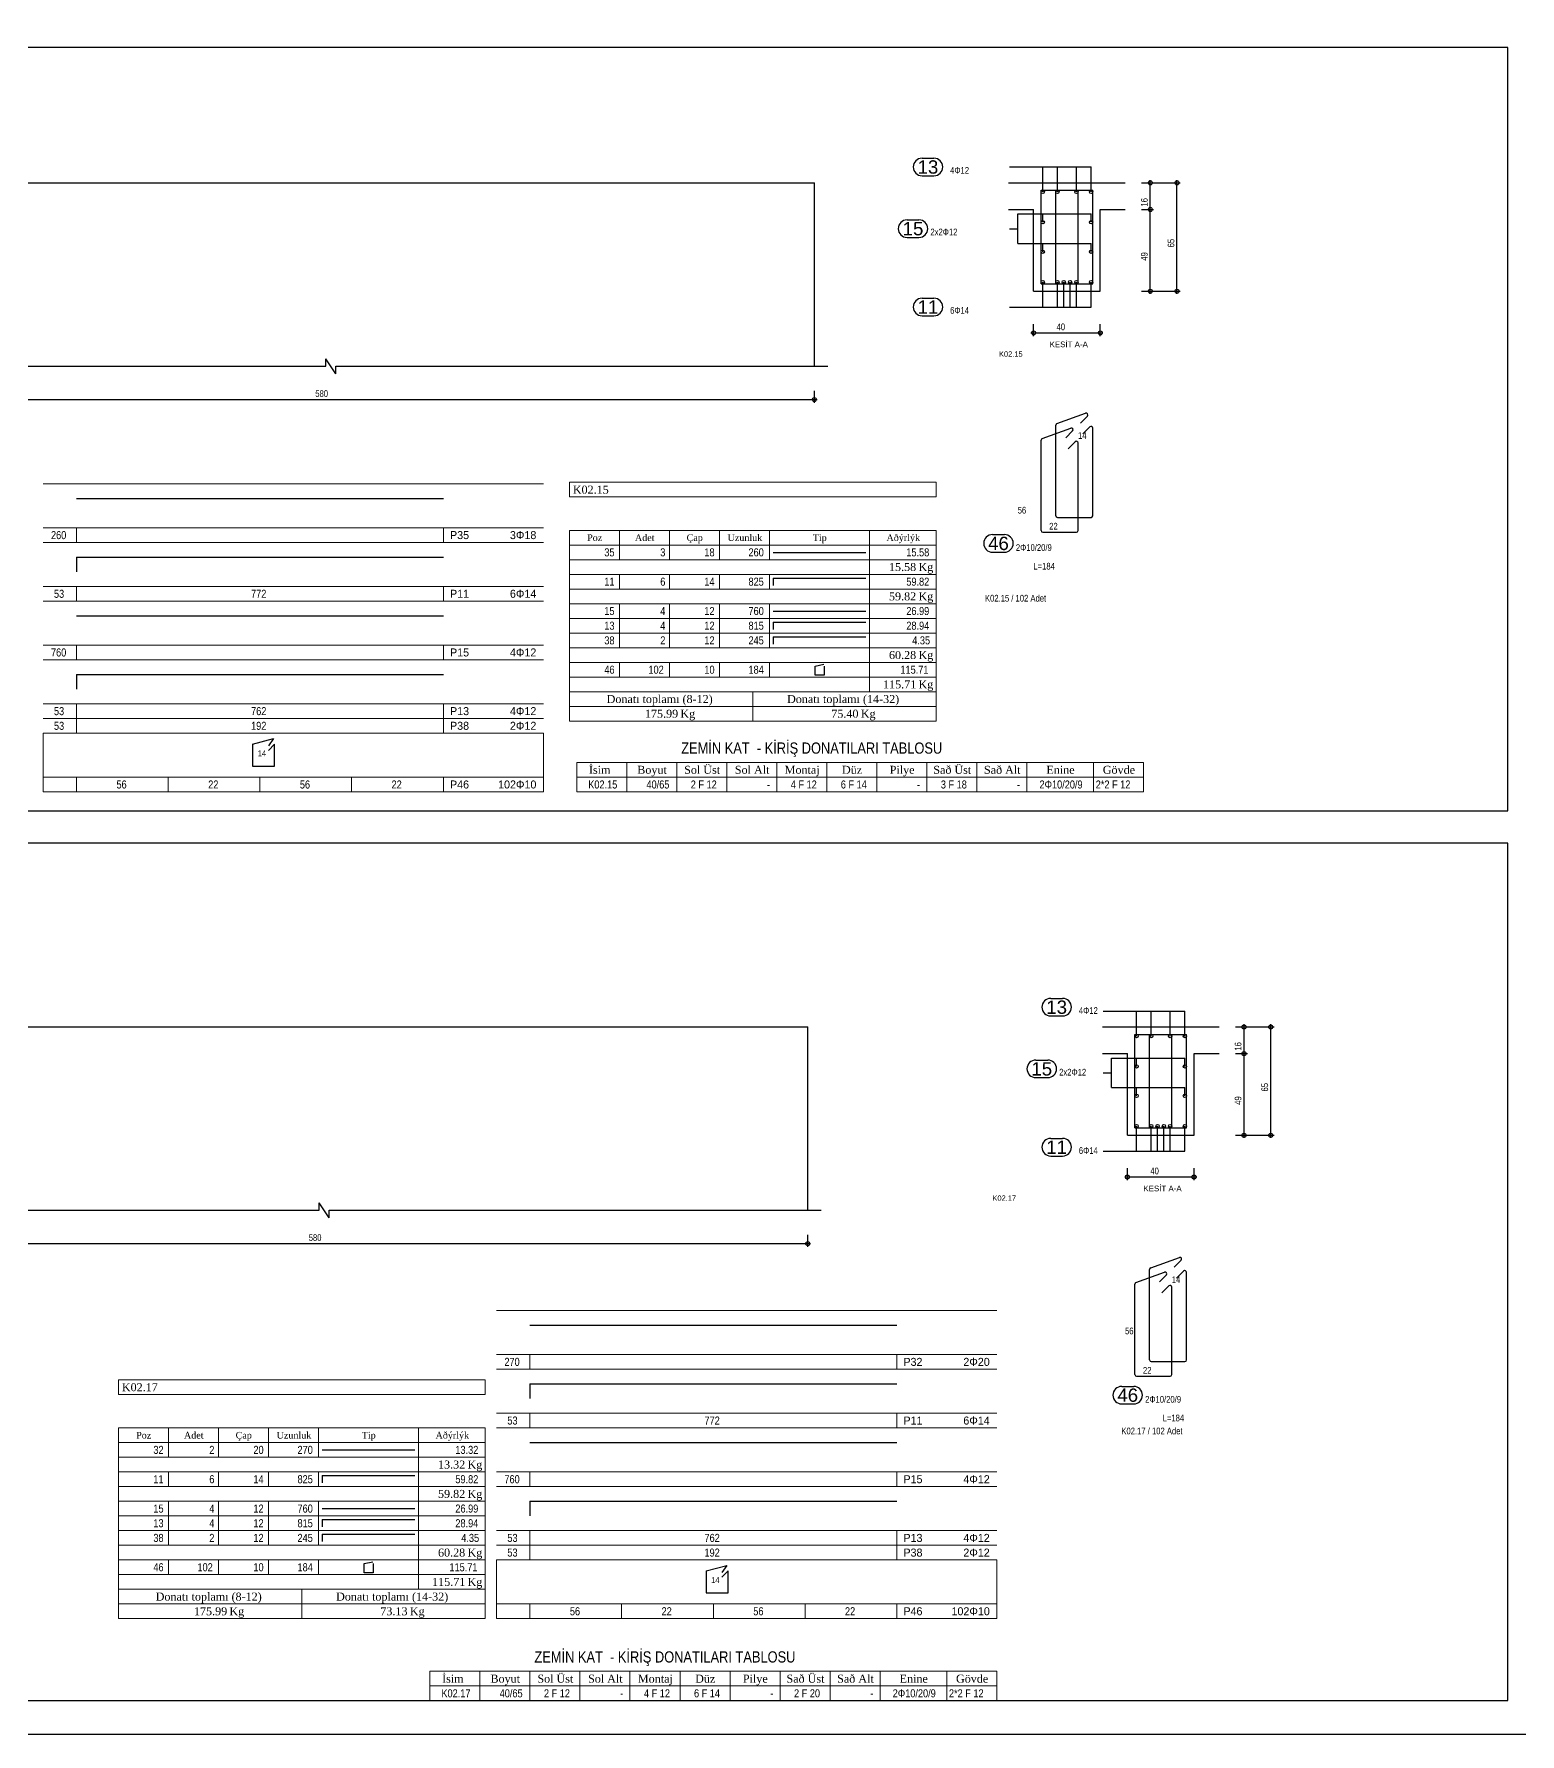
# Model space of a CAD drawing. Header units: metres. Extents: x 419734 to 420376, y 4564732 to 4565123.
# Drawn here: x 420020.98 to 420043.27, y 4564807.53 to 4564833.03 of the extents above; entities that cross this region are included whole.
import ezdxf

# ---------------------------------------------------------------- set-up
doc = ezdxf.new("R2010")
doc.units = ezdxf.units.M
for name, color, linetype in [('Standart', 7, 'Continuous'), ('SW_DIM', 33, 'Continuous'), ('SW_MAGRONE', 2, 'Continuous'), ('SW_REINFORCEMENT', 7, 'Continuous'), ('SW_Tondini', 1, 'Continuous'), ('SW_TXT_TESTI', 1, 'Continuous')]:
    doc.layers.add(name, color=color, linetype=linetype)
doc.styles.add('arial_1_18', font='arial.ttf', dxfattribs={"height": 0.2})
doc.styles.add('SWS', font='ARIALN.TTF')
doc.styles.add('symbol_1_18', font='symbol.ttf', dxfattribs={"height": 0.2})
doc.styles.add('times new roman_1_18', font='times.ttf', dxfattribs={"height": 0.2})

msp = doc.modelspace()

# ---------------------------------------------------------------- linework, layer by layer
at = {"layer": 'Standart', "color": 2}
msp.add_lwpolyline([(420281.38267, 4564849.57907), (419805.78267, 4564849.57907), (419805.78267, 4564807.5324), (420281.38267, 4564807.5324)], dxfattribs=at)
for points in [[(420043.08267, 4564821.37921), (420043.08267, 4564832.82681), (419995.13267, 4564832.82681), (419995.13267, 4564821.37921)], [(419995.13267, 4564820.892), (419995.13267, 4564808.0324), (420043.08267, 4564808.0324), (420043.08267, 4564820.892)]]:
    msp.add_lwpolyline(points, close=True, dxfattribs=at)
at = {"layer": 'Standart', "color": 1, "linetype": 'Continuous', "lineweight": 5}
for points in [[(420021.12132, 4564826.28218), (420028.62132, 4564826.28218)], [(420029.01297, 4564826.30346), (420034.51297, 4564826.30346)], [(420029.01297, 4564826.08346), (420029.01297, 4564826.30346)], [(420034.51297, 4564826.30346), (420034.51297, 4564826.08346)], [(420034.51297, 4564826.08346), (420029.01297, 4564826.08346)], [(420021.12132, 4564825.62218), (420028.62132, 4564825.62218)], [(420021.12132, 4564825.40218), (420028.62132, 4564825.40218)], [(420021.62132, 4564825.62218), (420021.62132, 4564825.40218)], [(420027.12132, 4564825.62218), (420027.12132, 4564825.40218)], [(420029.01297, 4564825.58346), (420029.01297, 4564822.72346)], [(420029.01297, 4564825.58346), (420034.51297, 4564825.58346)], [(420029.76297, 4564825.58346), (420029.76297, 4564825.14346)], [(420030.51297, 4564825.58346), (420030.51297, 4564825.14346)], [(420031.26297, 4564825.58346), (420031.26297, 4564825.14346)], [(420032.01297, 4564825.58346), (420032.01297, 4564825.14346)], [(420033.51297, 4564825.58346), (420033.51297, 4564823.16346)], [(420034.51297, 4564825.58346), (420034.51297, 4564822.72346)], [(420029.01297, 4564825.36346), (420034.51297, 4564825.36346)], [(420029.01297, 4564825.14346), (420034.51297, 4564825.14346)], [(420029.01297, 4564824.92346), (420034.51297, 4564824.92346)], [(420029.76297, 4564824.92346), (420029.76297, 4564824.70346)], [(420030.51297, 4564824.92346), (420030.51297, 4564824.70346)], [(420031.26297, 4564824.92346), (420031.26297, 4564824.70346)], [(420032.01297, 4564824.92346), (420032.01297, 4564824.70346)], [(420021.12132, 4564824.74218), (420028.62132, 4564824.74218)], [(420021.62132, 4564824.74218), (420021.62132, 4564824.52218)], [(420027.12132, 4564824.74218), (420027.12132, 4564824.52218)], [(420029.01297, 4564824.70346), (420034.51297, 4564824.70346)], [(420021.12132, 4564824.52218), (420028.62132, 4564824.52218)], [(420029.01297, 4564824.48346), (420034.51297, 4564824.48346)], [(420029.76297, 4564824.48346), (420029.76297, 4564823.82346)], [(420030.51297, 4564824.48346), (420030.51297, 4564823.82346)], [(420031.26297, 4564824.48346), (420031.26297, 4564823.82346)], [(420032.01297, 4564824.48346), (420032.01297, 4564823.82346)], [(420029.01297, 4564824.26346), (420034.51297, 4564824.26346)], [(420021.12132, 4564823.86218), (420028.62132, 4564823.86218)], [(420021.62132, 4564823.86218), (420021.62132, 4564823.64218)], [(420027.12132, 4564823.86218), (420027.12132, 4564823.64218)], [(420029.01297, 4564824.04346), (420034.51297, 4564824.04346)], [(420021.12132, 4564823.64218), (420028.62132, 4564823.64218)], [(420029.01297, 4564823.82346), (420034.51297, 4564823.82346)], [(420029.01297, 4564823.60346), (420034.51297, 4564823.60346)], [(420029.76297, 4564823.60346), (420029.76297, 4564823.38346)], [(420030.51297, 4564823.60346), (420030.51297, 4564823.38346)], [(420031.26297, 4564823.60346), (420031.26297, 4564823.38346)], [(420032.01297, 4564823.60346), (420032.01297, 4564823.38346)], [(420029.01297, 4564823.38346), (420034.51297, 4564823.38346)], [(420029.01297, 4564823.16346), (420034.51297, 4564823.16346)], [(420031.76297, 4564823.16346), (420031.76297, 4564822.72346)], [(420021.12132, 4564822.98218), (420028.62132, 4564822.98218)], [(420021.62132, 4564822.98218), (420021.62132, 4564822.54218)], [(420027.12132, 4564822.98218), (420027.12132, 4564822.54218)], [(420029.01297, 4564822.94346), (420034.51297, 4564822.94346)], [(420021.12132, 4564822.76218), (420028.62132, 4564822.76218)], [(420029.01297, 4564822.72346), (420034.51297, 4564822.72346)], [(420021.12132, 4564822.54218), (420021.12132, 4564821.66218)], [(420021.12132, 4564822.54218), (420028.62132, 4564822.54218)], [(420028.62132, 4564822.54218), (420028.62132, 4564821.66218)], [(420029.12133, 4564822.10218), (420029.12133, 4564821.66218)], [(420029.12133, 4564822.10218), (420037.62133, 4564822.10218)], [(420029.87133, 4564822.10218), (420029.87133, 4564821.66218)], [(420030.62133, 4564822.10218), (420030.62133, 4564821.66218)], [(420031.37133, 4564822.10218), (420031.37133, 4564821.66218)], [(420032.12133, 4564822.10218), (420032.12133, 4564821.66218)], [(420032.87133, 4564822.10218), (420032.87133, 4564821.66218)], [(420033.62133, 4564822.10218), (420033.62133, 4564821.66218)], [(420034.37133, 4564822.10218), (420034.37133, 4564821.66218)], [(420035.12133, 4564822.10218), (420035.12133, 4564821.66218)], [(420035.87133, 4564822.10218), (420035.87133, 4564821.66218)], [(420036.87133, 4564822.10218), (420036.87133, 4564821.66218)], [(420037.62133, 4564822.10218), (420037.62133, 4564821.66218)], [(420021.12132, 4564821.88218), (420028.62132, 4564821.88218)], [(420021.62132, 4564821.88218), (420021.62132, 4564821.66218)], [(420022.99632, 4564821.88218), (420022.99632, 4564821.66218)], [(420024.37132, 4564821.88218), (420024.37132, 4564821.66218)], [(420025.74632, 4564821.88218), (420025.74632, 4564821.66218)], [(420027.12132, 4564821.88218), (420027.12132, 4564821.66218)], [(420029.12133, 4564821.88218), (420037.62133, 4564821.88218)], [(420021.12132, 4564821.66218), (420028.62132, 4564821.66218)], [(420029.12133, 4564821.66218), (420037.62133, 4564821.66218)], [(420027.92, 4564813.88314), (420035.42, 4564813.88314)], [(420027.92, 4564813.22314), (420035.42, 4564813.22314)], [(420028.42, 4564813.22314), (420028.42, 4564813.00314)], [(420033.92, 4564813.22314), (420033.92, 4564813.00314)], [(420027.92, 4564813.00314), (420035.42, 4564813.00314)], [(420022.25089, 4564812.84314), (420027.75089, 4564812.84314)], [(420022.25089, 4564812.62314), (420022.25089, 4564812.84314)], [(420027.75089, 4564812.84314), (420027.75089, 4564812.62314)], [(420027.75089, 4564812.62314), (420022.25089, 4564812.62314)], [(420022.25089, 4564812.12314), (420022.25089, 4564809.26314)], [(420022.25089, 4564812.12314), (420027.75089, 4564812.12314)], [(420023.00089, 4564812.12314), (420023.00089, 4564811.68314)], [(420023.75089, 4564812.12314), (420023.75089, 4564811.68314)], [(420024.50089, 4564812.12314), (420024.50089, 4564811.68314)], [(420025.25089, 4564812.12314), (420025.25089, 4564811.68314)], [(420026.75089, 4564812.12314), (420026.75089, 4564809.70314)], [(420027.75089, 4564812.12314), (420027.75089, 4564809.26314)], [(420027.92, 4564812.34314), (420035.42, 4564812.34314)], [(420027.92, 4564812.12314), (420035.42, 4564812.12314)], [(420028.42, 4564812.34314), (420028.42, 4564812.12314)], [(420033.92, 4564812.34314), (420033.92, 4564812.12314)], [(420022.25089, 4564811.90314), (420027.75089, 4564811.90314)], [(420022.25089, 4564811.68314), (420027.75089, 4564811.68314)], [(420022.25089, 4564811.46314), (420027.75089, 4564811.46314)], [(420023.00089, 4564811.46314), (420023.00089, 4564811.24314)], [(420023.75089, 4564811.46314), (420023.75089, 4564811.24314)], [(420024.50089, 4564811.46314), (420024.50089, 4564811.24314)], [(420025.25089, 4564811.46314), (420025.25089, 4564811.24314)], [(420027.92, 4564811.46314), (420035.42, 4564811.46314)], [(420028.42, 4564811.46314), (420028.42, 4564811.24314)], [(420033.92, 4564811.46314), (420033.92, 4564811.24314)], [(420022.25089, 4564811.24314), (420027.75089, 4564811.24314)], [(420027.92, 4564811.24314), (420035.42, 4564811.24314)], [(420022.25089, 4564811.02314), (420027.75089, 4564811.02314)], [(420023.00089, 4564811.02314), (420023.00089, 4564810.36314)], [(420023.75089, 4564811.02314), (420023.75089, 4564810.36314)], [(420024.50089, 4564811.02314), (420024.50089, 4564810.36314)], [(420025.25089, 4564811.02314), (420025.25089, 4564810.36314)], [(420022.25089, 4564810.80314), (420027.75089, 4564810.80314)], [(420022.25089, 4564810.58314), (420027.75089, 4564810.58314)], [(420022.25089, 4564810.36314), (420027.75089, 4564810.36314)], [(420027.92, 4564810.58314), (420035.42, 4564810.58314)], [(420027.92, 4564810.36314), (420035.42, 4564810.36314)], [(420028.42, 4564810.58314), (420028.42, 4564810.14314)], [(420033.92, 4564810.58314), (420033.92, 4564810.14314)], [(420022.25089, 4564810.14314), (420027.75089, 4564810.14314)], [(420023.00089, 4564810.14314), (420023.00089, 4564809.92314)], [(420023.75089, 4564810.14314), (420023.75089, 4564809.92314)], [(420024.50089, 4564810.14314), (420024.50089, 4564809.92314)], [(420025.25089, 4564810.14314), (420025.25089, 4564809.92314)], [(420027.92, 4564810.14314), (420027.92, 4564809.26314)], [(420027.92, 4564810.14314), (420035.42, 4564810.14314)], [(420035.42, 4564810.14314), (420035.42, 4564809.26314)], [(420022.25089, 4564809.92314), (420027.75089, 4564809.92314)], [(420022.25089, 4564809.70314), (420027.75089, 4564809.70314)], [(420025.00089, 4564809.70314), (420025.00089, 4564809.26314)], [(420022.25089, 4564809.48314), (420027.75089, 4564809.48314)], [(420027.92, 4564809.48314), (420035.42, 4564809.48314)], [(420028.42, 4564809.48314), (420028.42, 4564809.26314)], [(420029.795, 4564809.48314), (420029.795, 4564809.26314)], [(420031.17, 4564809.48314), (420031.17, 4564809.26314)], [(420032.545, 4564809.48314), (420032.545, 4564809.26314)], [(420033.92, 4564809.48314), (420033.92, 4564809.26314)], [(420022.25089, 4564809.26314), (420027.75089, 4564809.26314)], [(420027.92, 4564809.26314), (420035.42, 4564809.26314)], [(420026.92, 4564808.4724), (420026.92, 4564808.0324)], [(420026.92, 4564808.4724), (420035.42, 4564808.4724)], [(420027.67, 4564808.4724), (420027.67, 4564808.0324)], [(420028.42, 4564808.4724), (420028.42, 4564808.0324)], [(420029.17, 4564808.4724), (420029.17, 4564808.0324)], [(420029.92, 4564808.4724), (420029.92, 4564808.0324)], [(420030.67, 4564808.4724), (420030.67, 4564808.0324)], [(420031.42, 4564808.4724), (420031.42, 4564808.0324)], [(420032.17, 4564808.4724), (420032.17, 4564808.0324)], [(420032.92, 4564808.4724), (420032.92, 4564808.0324)], [(420033.67, 4564808.4724), (420033.67, 4564808.0324)], [(420034.67, 4564808.4724), (420034.67, 4564808.0324)], [(420035.42, 4564808.4724), (420035.42, 4564808.0324)], [(420026.92, 4564808.2524), (420035.42, 4564808.2524)], [(420026.92, 4564808.0324), (420035.42, 4564808.0324)]]:
    msp.add_lwpolyline(points, dxfattribs=at)
at = {"layer": 'SW_DIM', "ltscale": 0.5}
for points in [[(420035.6093, 4564831.03252), (420036.8343, 4564831.03252)], [(420036.1093, 4564830.65752), (420036.1093, 4564831.03252)], [(420036.33013, 4564830.65752), (420036.33013, 4564831.03252)], [(420036.61346, 4564830.65752), (420036.61346, 4564831.03252)], [(420036.8343, 4564830.65752), (420036.8343, 4564831.03252)], [(420037.5918, 4564830.79502), (420038.1718, 4564830.79502)], [(420037.7218, 4564829.13002), (420037.7218, 4564830.83502)], [(420038.1218, 4564829.13002), (420038.1218, 4564830.83502)], [(420035.7343, 4564829.88669), (420035.7343, 4564830.32836)], [(420035.7343, 4564830.32836), (420036.8343, 4564830.32836)], [(420036.1093, 4564830.20336), (420036.1093, 4564830.32836)], [(420036.8343, 4564830.20336), (420036.8343, 4564830.32836)], [(420037.5918, 4564830.39502), (420037.7718, 4564830.39502)], [(420035.6093, 4564830.10752), (420035.7343, 4564830.10752)], [(420035.7343, 4564829.88669), (420036.8343, 4564829.88669)], [(420036.1093, 4564829.76169), (420036.1093, 4564829.88669)], [(420036.8343, 4564829.76169), (420036.8343, 4564829.88669)], [(420036.1093, 4564828.93252), (420036.1093, 4564829.30752)], [(420036.33013, 4564828.93252), (420036.33013, 4564829.30752)], [(420036.42457, 4564828.93252), (420036.42457, 4564829.30752)], [(420036.51902, 4564828.93252), (420036.51902, 4564829.30752)], [(420036.61346, 4564828.93252), (420036.61346, 4564829.30752)], [(420036.8343, 4564828.93252), (420036.8343, 4564829.30752)], [(420037.5918, 4564829.17002), (420038.1718, 4564829.17002)], [(420035.6093, 4564828.93252), (420036.8343, 4564828.93252)], [(420035.9318, 4564828.54502), (420037.0118, 4564828.54502)], [(420035.9718, 4564828.49502), (420035.9718, 4564828.67502)], [(420036.9718, 4564828.49502), (420036.9718, 4564828.67502)], [(420017.98417, 4564828.04502), (420025.35918, 4564828.04502)], [(420025.35918, 4564828.04502), (420025.35918, 4564828.15752)], [(420025.50918, 4564827.93252), (420025.35918, 4564828.15752)], [(420025.50918, 4564827.93252), (420025.50918, 4564828.04502)], [(420025.50918, 4564828.04502), (420032.88418, 4564828.04502)], [(420032.68418, 4564827.49502), (420032.68418, 4564827.67502)], [(420000.51918, 4564827.54502), (420032.72418, 4564827.54502)], [(420037.01557, 4564818.37359), (420038.24057, 4564818.37359)], [(420037.51557, 4564817.99859), (420037.51557, 4564818.37359)], [(420037.73641, 4564817.99859), (420037.73641, 4564818.37359)], [(420038.01974, 4564817.99859), (420038.01974, 4564818.37359)], [(420038.24057, 4564817.99859), (420038.24057, 4564818.37359)], [(420038.99807, 4564818.13609), (420039.57807, 4564818.13609)], [(420039.12807, 4564816.47109), (420039.12807, 4564818.17609)], [(420039.52807, 4564816.47109), (420039.52807, 4564818.17609)], [(420038.99807, 4564817.73609), (420039.17807, 4564817.73609)], [(420037.14057, 4564817.22776), (420037.14057, 4564817.66943)], [(420037.14057, 4564817.66943), (420038.24057, 4564817.66943)], [(420037.51557, 4564817.54443), (420037.51557, 4564817.66943)], [(420038.24057, 4564817.54443), (420038.24057, 4564817.66943)], [(420037.01557, 4564817.44859), (420037.14057, 4564817.44859)], [(420037.14057, 4564817.22776), (420038.24057, 4564817.22776)], [(420037.51557, 4564817.10276), (420037.51557, 4564817.22776)], [(420038.24057, 4564817.10276), (420038.24057, 4564817.22776)], [(420037.51557, 4564816.27359), (420037.51557, 4564816.64859)], [(420037.73641, 4564816.27359), (420037.73641, 4564816.64859)], [(420037.83085, 4564816.27359), (420037.83085, 4564816.64859)], [(420037.9253, 4564816.27359), (420037.9253, 4564816.64859)], [(420038.01974, 4564816.27359), (420038.01974, 4564816.64859)], [(420038.24057, 4564816.27359), (420038.24057, 4564816.64859)], [(420038.99807, 4564816.51109), (420039.57807, 4564816.51109)], [(420037.01557, 4564816.27359), (420038.24057, 4564816.27359)], [(420037.37807, 4564815.83609), (420037.37807, 4564816.01609)], [(420038.37807, 4564815.83609), (420038.37807, 4564816.01609)], [(420037.33807, 4564815.88609), (420038.41807, 4564815.88609)], [(420025.26092, 4564815.38609), (420025.26092, 4564815.49859)], [(420025.41092, 4564815.27359), (420025.26092, 4564815.49859)], [(420017.88591, 4564815.38609), (420025.26092, 4564815.38609)], [(420025.41092, 4564815.27359), (420025.41092, 4564815.38609)], [(420025.41092, 4564815.38609), (420032.78592, 4564815.38609)], [(420032.58592, 4564814.83609), (420032.58592, 4564815.01609)], [(420000.42092, 4564814.88609), (420032.62592, 4564814.88609)]]:
    msp.add_lwpolyline(points, dxfattribs=at)
for centre in [(420037.7218, 4564830.79502), (420038.1218, 4564830.79502), (420037.7218, 4564830.39502), (420037.7218, 4564829.17002), (420038.1218, 4564829.17002), (420035.9718, 4564828.54502), (420036.9718, 4564828.54502), (420032.68418, 4564827.54502), (420039.12807, 4564818.13609), (420039.52807, 4564818.13609), (420039.12807, 4564817.73609), (420039.12807, 4564816.51109), (420039.52807, 4564816.51109), (420037.37807, 4564815.88609), (420038.37807, 4564815.88609), (420032.58592, 4564814.88609)]:
    msp.add_circle(centre, 0.03, dxfattribs=at)
at = {"layer": 'SW_MAGRONE'}
for points in [[(420000.55917, 4564830.79503), (420032.68418, 4564830.79503)], [(420032.68418, 4564828.04502), (420032.68418, 4564830.79503)], [(420035.5968, 4564830.79502), (420037.3468, 4564830.79502)], [(420035.5968, 4564830.39502), (420035.9718, 4564830.39502)], [(420035.9718, 4564829.17002), (420035.9718, 4564830.39502)], [(420036.9718, 4564829.17002), (420036.9718, 4564830.39502)], [(420036.9718, 4564830.39502), (420037.3468, 4564830.39502)], [(420035.9718, 4564829.17002), (420036.9718, 4564829.17002)], [(420000.46091, 4564818.1361), (420032.58592, 4564818.1361)], [(420032.58592, 4564815.38609), (420032.58592, 4564818.1361)], [(420037.00307, 4564818.13609), (420038.75307, 4564818.13609)], [(420037.00307, 4564817.73609), (420037.37807, 4564817.73609)], [(420037.37807, 4564816.51109), (420037.37807, 4564817.73609)], [(420038.37807, 4564816.51109), (420038.37807, 4564817.73609)], [(420038.37807, 4564817.73609), (420038.75307, 4564817.73609)], [(420037.37807, 4564816.51109), (420038.37807, 4564816.51109)]]:
    msp.add_lwpolyline(points, dxfattribs=at)
at = {"layer": 'SW_REINFORCEMENT', "color": 7, "ltscale": 0.05, "flags": 128}
for points in [[(420036.0843, 4564830.68252), (420036.8593, 4564830.68252)], [(420036.0843, 4564829.28252), (420036.0843, 4564830.68252)], [(420036.30513, 4564829.28252), (420036.30513, 4564830.68252)], [(420036.63846, 4564829.28252), (420036.63846, 4564830.68252)], [(420036.8593, 4564829.28252), (420036.8593, 4564830.68252)], [(420036.0843, 4564829.28252), (420036.8593, 4564829.28252)], [(420036.32191, 4564827.18321), (420036.75121, 4564827.33947)], [(420036.67368, 4564827.19319), (420036.77796, 4564827.29747)], [(420036.0843, 4564825.58094), (420036.0843, 4564826.93758)], [(420036.10108, 4564826.96155), (420036.53038, 4564827.1178)], [(420036.30513, 4564825.8026), (420036.30513, 4564827.15925)], [(420036.45285, 4564826.97152), (420036.55713, 4564827.07581)], [(420036.48997, 4564826.80695), (420036.59493, 4564826.91191)], [(420036.7108, 4564827.02861), (420036.81577, 4564827.13357)], [(420036.8593, 4564825.8026), (420036.8593, 4564827.11554)], [(420036.63846, 4564825.58094), (420036.63846, 4564826.89388)], [(420021.62132, 4564826.06218), (420027.12132, 4564826.06218)], [(420036.33063, 4564825.7771), (420036.8338, 4564825.7771)], [(420036.1098, 4564825.55544), (420036.61296, 4564825.55544)], [(420021.62132, 4564825.18218), (420021.62132, 4564824.96218)], [(420021.62132, 4564825.18218), (420027.12132, 4564825.18218)], [(420032.06797, 4564825.25346), (420033.45797, 4564825.25346)], [(420032.06797, 4564824.86846), (420032.06797, 4564824.75846)], [(420032.06797, 4564824.86846), (420033.45797, 4564824.86846)], [(420032.06797, 4564824.37346), (420033.45797, 4564824.37346)], [(420021.62132, 4564824.30218), (420027.12132, 4564824.30218)], [(420032.06797, 4564824.20846), (420032.06797, 4564824.09846)], [(420032.06797, 4564824.20846), (420033.45797, 4564824.20846)], [(420032.06797, 4564823.98846), (420032.06797, 4564823.87846)], [(420032.06797, 4564823.98846), (420033.45797, 4564823.98846)], [(420021.62132, 4564823.42218), (420021.62132, 4564823.20218)], [(420021.62132, 4564823.42218), (420027.12132, 4564823.42218)], [(420032.69422, 4564823.54846), (420032.82828, 4564823.57596)], [(420032.69422, 4564823.41096), (420032.69422, 4564823.54846)], [(420032.83172, 4564823.41096), (420032.69422, 4564823.41096)], [(420032.83172, 4564823.54846), (420032.83172, 4564823.41096)], [(420024.26132, 4564822.37718), (420024.57482, 4564822.45968)], [(420024.26132, 4564822.37718), (420024.26132, 4564822.04718)], [(420024.59132, 4564822.37718), (420024.49799, 4564822.28385)], [(420024.57482, 4564822.45968), (420024.49911, 4564822.35156)], [(420024.59132, 4564822.04718), (420024.59132, 4564822.37718)], [(420024.26132, 4564822.04718), (420024.59132, 4564822.04718)], [(420037.49057, 4564818.02359), (420038.26557, 4564818.02359)], [(420037.49057, 4564816.62359), (420037.49057, 4564818.02359)], [(420037.71141, 4564816.62359), (420037.71141, 4564818.02359)], [(420038.04474, 4564816.62359), (420038.04474, 4564818.02359)], [(420038.26557, 4564816.62359), (420038.26557, 4564818.02359)], [(420037.49057, 4564816.62359), (420038.26557, 4564816.62359)], [(420037.72818, 4564814.52428), (420038.15749, 4564814.68054)], [(420037.50735, 4564814.30262), (420037.93665, 4564814.45887)], [(420037.71141, 4564813.14368), (420037.71141, 4564814.50032)], [(420037.85912, 4564814.3126), (420037.96341, 4564814.41688)], [(420038.07996, 4564814.53426), (420038.18424, 4564814.63854)], [(420038.11708, 4564814.36968), (420038.22204, 4564814.47465)], [(420038.26557, 4564813.14368), (420038.26557, 4564814.45661)], [(420037.49057, 4564812.92201), (420037.49057, 4564814.27866)], [(420037.89625, 4564814.14802), (420038.00121, 4564814.25298)], [(420038.04474, 4564812.92201), (420038.04474, 4564814.23495)], [(420028.42, 4564813.66314), (420033.92, 4564813.66314)], [(420037.51607, 4564812.89651), (420038.01924, 4564812.89651)], [(420037.73691, 4564813.11818), (420038.24007, 4564813.11818)], [(420028.42, 4564812.78314), (420028.42, 4564812.56314)], [(420028.42, 4564812.78314), (420033.92, 4564812.78314)], [(420028.42, 4564811.90314), (420033.92, 4564811.90314)], [(420025.30589, 4564811.79314), (420026.69589, 4564811.79314)], [(420025.30589, 4564811.40814), (420025.30589, 4564811.29814)], [(420025.30589, 4564811.40814), (420026.69589, 4564811.40814)], [(420025.30589, 4564810.91314), (420026.69589, 4564810.91314)], [(420028.42, 4564811.02314), (420028.42, 4564810.80314)], [(420028.42, 4564811.02314), (420033.92, 4564811.02314)], [(420025.30589, 4564810.74814), (420025.30589, 4564810.63814)], [(420025.30589, 4564810.74814), (420026.69589, 4564810.74814)], [(420025.30589, 4564810.52814), (420025.30589, 4564810.41814)], [(420025.30589, 4564810.52814), (420026.69589, 4564810.52814)], [(420025.93214, 4564810.08814), (420026.0662, 4564810.11564)], [(420025.93214, 4564809.95064), (420025.93214, 4564810.08814)], [(420026.06964, 4564810.08814), (420026.06964, 4564809.95064)], [(420026.06964, 4564809.95064), (420025.93214, 4564809.95064)], [(420031.06, 4564809.97814), (420031.3735, 4564810.06064)], [(420031.06, 4564809.97814), (420031.06, 4564809.64814)], [(420031.39, 4564809.97814), (420031.29667, 4564809.8848)], [(420031.3735, 4564810.06064), (420031.29779, 4564809.95251)], [(420031.39, 4564809.64814), (420031.39, 4564809.97814)], [(420031.06, 4564809.64814), (420031.39, 4564809.64814)]]:
    msp.add_lwpolyline(points, dxfattribs=at)
at = {"layer": 'SW_REINFORCEMENT', "color": 7, "ltscale": 0.05}
for centre, start, end in [((420036.33063, 4564827.15925), 110, 180), ((420036.75993, 4564827.3155), 315, 110), ((420036.1098, 4564826.93758), 110, 180), ((420036.5391, 4564827.09384), 315, 110), ((420036.61296, 4564826.89388), 0, 135), ((420036.8338, 4564827.11554), 0, 135), ((420036.33063, 4564825.8026), 180, 270), ((420036.8338, 4564825.8026), 270, 0), ((420036.1098, 4564825.58094), 180, 270), ((420036.61296, 4564825.58094), 270, 0), ((420038.16621, 4564814.65657), 315, 110), ((420037.73691, 4564814.50032), 110, 180), ((420037.94538, 4564814.43491), 315, 110), ((420038.24007, 4564814.45661), 0, 135), ((420037.51607, 4564814.27866), 110, 180), ((420038.01924, 4564814.23495), 0, 135), ((420037.73691, 4564813.14368), 180, 270), ((420038.24007, 4564813.14368), 270, 0), ((420037.51607, 4564812.92201), 180, 270), ((420038.01924, 4564812.92201), 270, 0)]:
    msp.add_arc(centre, 0.0255, start, end, dxfattribs=at)
at = {"layer": 'SW_Tondini'}
for centre in [(420036.1093, 4564830.65752), (420036.33013, 4564830.65752), (420036.61346, 4564830.65752), (420036.8343, 4564830.65752), (420036.1093, 4564830.20336), (420036.8343, 4564830.20336), (420036.1093, 4564829.76169), (420036.8343, 4564829.76169), (420036.1093, 4564829.30752), (420036.33013, 4564829.30752), (420036.42457, 4564829.30752), (420036.51902, 4564829.30752), (420036.61346, 4564829.30752), (420036.8343, 4564829.30752), (420037.51557, 4564817.99859), (420037.73641, 4564817.99859), (420038.01974, 4564817.99859), (420038.24057, 4564817.99859), (420037.51557, 4564817.54443), (420038.24057, 4564817.54443), (420037.51557, 4564817.10276), (420038.24057, 4564817.10276), (420037.51557, 4564816.64859), (420037.73641, 4564816.64859), (420037.83085, 4564816.64859), (420037.9253, 4564816.64859), (420038.01974, 4564816.64859), (420038.24057, 4564816.64859)]:
    msp.add_circle(centre, 0.025, dxfattribs=at)
at = {"layer": 'SW_TXT_TESTI', "flags": 128}
for points in [[(420034.29864, 4564831.16452), (420034.4774, 4564831.16452)], [(420034.29864, 4564830.90052), (420034.4774, 4564830.90052)], [(420034.07455, 4564830.23952), (420034.25332, 4564830.23952)], [(420034.07455, 4564829.97552), (420034.25332, 4564829.97552)], [(420034.29864, 4564829.06452), (420034.4774, 4564829.06452)], [(420034.29864, 4564828.80052), (420034.4774, 4564828.80052)], [(420035.3555, 4564825.51944), (420035.53426, 4564825.51944)], [(420035.3555, 4564825.25544), (420035.53426, 4564825.25544)], [(420036.22895, 4564818.56455), (420036.40771, 4564818.56455)], [(420036.22895, 4564818.30055), (420036.40771, 4564818.30055)], [(420036.00486, 4564817.63955), (420036.18362, 4564817.63955)], [(420036.00486, 4564817.37555), (420036.18362, 4564817.37555)], [(420036.22895, 4564816.46455), (420036.40771, 4564816.46455)], [(420036.22895, 4564816.20055), (420036.40771, 4564816.20055)], [(420037.29399, 4564812.74588), (420037.47276, 4564812.74588)], [(420037.29399, 4564812.48188), (420037.47276, 4564812.48188)]]:
    msp.add_lwpolyline(points, dxfattribs=at)
at = {"layer": 'SW_TXT_TESTI'}
for centre, start, end in [((420034.29864, 4564831.03252), 90, 270), ((420034.4774, 4564831.03252), 270, 90), ((420034.07455, 4564830.10752), 90, 270), ((420034.25332, 4564830.10752), 270, 90), ((420034.29864, 4564828.93252), 90, 270), ((420034.4774, 4564828.93252), 270, 90), ((420035.3555, 4564825.38744), 90, 270), ((420035.53426, 4564825.38744), 270, 90), ((420036.22895, 4564818.43255), 90, 270), ((420036.40771, 4564818.43255), 270, 90), ((420036.00486, 4564817.50755), 90, 270), ((420036.18362, 4564817.50755), 270, 90), ((420036.22895, 4564816.33255), 90, 270), ((420036.40771, 4564816.33255), 270, 90), ((420037.29399, 4564812.61388), 90, 270), ((420037.47276, 4564812.61388), 270, 90)]:
    msp.add_arc(centre, 0.132, start, end, dxfattribs=at)

# ---------------------------------------------------------------- texts
at = {"layer": 'Standart', "color": 3, "linetype": 'Continuous', "lineweight": 5, "style": 'arial_1_18'}
for s, p in [('13', (420034.23264, 4564830.93252)), ('15', (420034.00855, 4564830.00752)), ('11', (420034.23264, 4564828.83252)), ('46', (420035.2895, 4564825.28744)), ('13', (420036.16295, 4564818.33255)), ('15', (420035.93886, 4564817.40755)), ('11', (420036.16295, 4564816.23255)), ('46', (420037.22799, 4564812.51388))]:
    msp.add_text(s, height=0.2, dxfattribs=at).set_placement(p)
at = {"layer": 'Standart', "color": 5, "linetype": 'Continuous', "lineweight": -3}
for s, style, p in [('K02.15', 'times new roman_1_18', (420029.06297, 4564826.13346)), ('R35', 'symbol_1_18', (420027.22132, 4564825.45218)), ('3F18', 'symbol_1_18', (420028.1198, 4564825.45218)), ('R11', 'symbol_1_18', (420027.22132, 4564824.57218)), ('6F14', 'symbol_1_18', (420028.1198, 4564824.57218)), ('R15', 'symbol_1_18', (420027.22132, 4564823.69218)), ('4F12', 'symbol_1_18', (420028.1198, 4564823.69218)), ('R13', 'symbol_1_18', (420027.22132, 4564822.81218)), ('4F12', 'symbol_1_18', (420028.1198, 4564822.81218)), ('R38', 'symbol_1_18', (420027.22132, 4564822.59218)), ('2F12', 'symbol_1_18', (420028.1198, 4564822.59218)), ('İsim', 'times new roman_1_18', (420029.30425, 4564821.93218)), ('Sol Üst', 'times new roman_1_18', (420030.73266, 4564821.93218)), ('Sað Üst', 'times new roman_1_18', (420034.46793, 4564821.93218)), ('R46', 'symbol_1_18', (420027.22132, 4564821.71218)), ('102F10', 'symbol_1_18', (420027.94241, 4564821.71218)), ('Boyut', 'times new roman_1_18', (420030.0294, 4564821.93218)), ('Sol Alt', 'times new roman_1_18', (420031.49248, 4564821.93218)), ('Montaj', 'times new roman_1_18', (420032.24002, 4564821.93218)), ('Düz', 'times new roman_1_18', (420033.09853, 4564821.93218)), ('Pilye', 'times new roman_1_18', (420033.81397, 4564821.93218)), ('Sað Alt', 'times new roman_1_18', (420035.22775, 4564821.93218)), ('Enine', 'times new roman_1_18', (420036.16432, 4564821.93218)), ('Gövde', 'times new roman_1_18', (420037.00976, 4564821.93218)), ('R32', 'symbol_1_18', (420034.02, 4564813.05314)), ('2F20', 'symbol_1_18', (420034.91848, 4564813.05314)), ('K02.17', 'times new roman_1_18', (420022.30089, 4564812.67314)), ('R11', 'symbol_1_18', (420034.02, 4564812.17314)), ('6F14', 'symbol_1_18', (420034.91848, 4564812.17314)), ('R15', 'symbol_1_18', (420034.02, 4564811.29314)), ('4F12', 'symbol_1_18', (420034.91848, 4564811.29314)), ('R13', 'symbol_1_18', (420034.02, 4564810.41314)), ('4F12', 'symbol_1_18', (420034.91848, 4564810.41314)), ('R38', 'symbol_1_18', (420034.02, 4564810.19314)), ('2F12', 'symbol_1_18', (420034.91848, 4564810.19314)), ('R46', 'symbol_1_18', (420034.02, 4564809.31314)), ('102F10', 'symbol_1_18', (420034.74109, 4564809.31314)), ('İsim', 'times new roman_1_18', (420027.10292, 4564808.3024)), ('Boyut', 'times new roman_1_18', (420027.82808, 4564808.3024)), ('Sol Üst', 'times new roman_1_18', (420028.53134, 4564808.3024)), ('Sol Alt', 'times new roman_1_18', (420029.29116, 4564808.3024)), ('Montaj', 'times new roman_1_18', (420030.0387, 4564808.3024)), ('Düz', 'times new roman_1_18', (420030.89721, 4564808.3024)), ('Pilye', 'times new roman_1_18', (420031.61265, 4564808.3024)), ('Sað Üst', 'times new roman_1_18', (420032.26661, 4564808.3024)), ('Sað Alt', 'times new roman_1_18', (420033.02643, 4564808.3024)), ('Enine', 'times new roman_1_18', (420033.963, 4564808.3024)), ('Gövde', 'times new roman_1_18', (420034.80844, 4564808.3024))]:
    msp.add_text(s, height=0.12, dxfattribs=dict(at, style=style)).set_placement(p)
at = {"layer": 'Standart', "color": 5, "linetype": 'Continuous', "lineweight": 5, "style": 'times new roman_1_18'}
for s, height, p in [('Poz', 0.1, (420029.27708, 4564825.42346)), ('Adet', 0.1, (420029.99427, 4564825.42346)), ('Çap', 0.1, (420030.7689, 4564825.42346)), ('Uzunluk', 0.1, (420031.3833, 4564825.42346)), ('Tip', 0.1, (420032.66027, 4564825.42346)), ('Aðýrlýk', 0.1, (420033.76648, 4564825.42346)), ('15.58', 0.12, (420033.8033, 4564824.97346)), ('Kg', 0.12, (420034.24614, 4564824.97346)), ('59.82', 0.12, (420033.8033, 4564824.53346)), ('Kg', 0.12, (420034.24614, 4564824.53346)), ('60.28', 0.12, (420033.8033, 4564823.65346)), ('Kg', 0.12, (420034.24614, 4564823.65346)), ('Donatı toplamı (8-12)', 0.12, (420029.56977, 4564822.99346)), ('Donatı toplamı (14-32)', 0.12, (420032.27538, 4564822.99346)), ('115.71', 0.12, (420033.71453, 4564823.21346)), ('Kg', 0.12, (420034.24614, 4564823.21346)), ('175.99', 0.12, (420030.14384, 4564822.77346)), ('Kg', 0.12, (420030.67545, 4564822.77346)), ('75.40', 0.12, (420032.93823, 4564822.77346)), ('Kg', 0.12, (420033.38107, 4564822.77346)), ('Poz', 0.1, (420022.515, 4564811.96314)), ('Adet', 0.1, (420023.23219, 4564811.96314)), ('Çap', 0.1, (420024.00682, 4564811.96314)), ('Uzunluk', 0.1, (420024.62122, 4564811.96314)), ('Tip', 0.1, (420025.89819, 4564811.96314)), ('Aðýrlýk', 0.1, (420027.00441, 4564811.96314)), ('13.32', 0.12, (420027.04122, 4564811.51314)), ('Kg', 0.12, (420027.48406, 4564811.51314)), ('59.82', 0.12, (420027.04122, 4564811.07314)), ('Kg', 0.12, (420027.48406, 4564811.07314)), ('60.28', 0.12, (420027.04122, 4564810.19314)), ('Kg', 0.12, (420027.48406, 4564810.19314)), ('115.71', 0.12, (420026.95245, 4564809.75314)), ('Kg', 0.12, (420027.48406, 4564809.75314)), ('Donatı toplamı (8-12)', 0.12, (420022.80769, 4564809.53314)), ('Donatı toplamı (14-32)', 0.12, (420025.5133, 4564809.53314)), ('175.99', 0.12, (420023.38176, 4564809.31314)), ('Kg', 0.12, (420023.91338, 4564809.31314)), ('73.13', 0.12, (420026.17615, 4564809.31314)), ('Kg', 0.12, (420026.61899, 4564809.31314))]:
    msp.add_text(s, height=height, dxfattribs=at).set_placement(p)
at = {"layer": 'SW_DIM', "ltscale": 0.5, "style": 'SWS'}
for s, p in [('16', (420037.6818, 4564830.43964)), ('49', (420037.6818, 4564829.62714)), ('65', (420038.0818, 4564829.82714)), ('16', (420039.08807, 4564817.78071)), ('65', (420039.48807, 4564817.16821)), ('49', (420039.08807, 4564816.96821))]:
    msp.add_text(s, height=0.1, rotation=90, dxfattribs=at).set_placement(p)
at = {"layer": 'SW_DIM', "ltscale": 0.5}
for s, height, style, p in [('KESİT A-A', 0.085, 'arial_1_18', (420036.2118, 4564828.33002)), ('40', 0.1, 'SWS', (420036.31641, 4564828.58502)), ('K02.15', 0.08, 'arial_1_18', (420035.45332, 4564828.18769)), ('580', 0.1, 'SWS', (420025.2011, 4564827.58502)), ('14', 0.1, 'SWS', (420036.63846, 4564826.95544)), ('56', 0.1, 'SWS', (420035.73353, 4564825.83544)), ('22', 0.1, 'SWS', (420036.206, 4564825.59544)), ('L=184', 0.1, 'SWS', (420035.96902, 4564824.99544)), ('40', 0.1, 'SWS', (420037.72269, 4564815.92609)), ('KESİT A-A', 0.085, 'arial_1_18', (420037.61807, 4564815.67109)), ('K02.17', 0.08, 'arial_1_18', (420035.35506, 4564815.52876)), ('580', 0.1, 'SWS', (420025.10285, 4564814.92609))]:
    msp.add_text(s, height=height, dxfattribs=dict(at, style=style)).set_placement(p)
at = {"layer": 'SW_TXT_TESTI', "style": 'SWS'}
for s, p in [('4Φ12', (420034.72037, 4564830.93252)), ('2x2Φ12', (420034.42521, 4564830.00752)), ('6Φ14', (420034.72037, 4564828.83252)), ('2Φ10/20/9', (420035.70615, 4564825.27544)), ('K02.15 / 102 Adet', (420035.24282, 4564824.51544)), ('4Φ12', (420036.65068, 4564818.33255)), ('2x2Φ12', (420036.35552, 4564817.40755)), ('6Φ14', (420036.65068, 4564816.23255)), ('14', (420038.04474, 4564814.29651)), ('56', (420037.34299, 4564813.52739)), ('22', (420037.61227, 4564812.93651)), ('2Φ10/20/9', (420037.64465, 4564812.50188)), ('K02.17 / 102 Adet', (420037.28825, 4564812.02704)), ('L=184', (420037.90752, 4564812.22188))]:
    msp.add_text(s, height=0.1, dxfattribs=at).set_placement(p)
at = {"layer": 'SW_TXT_TESTI', "linetype": 'Continuous', "lineweight": -3, "style": 'SWS'}
for s, height, p in [('260', 0.12, (420021.23817, 4564825.45218)), ('53', 0.12, (420021.28255, 4564824.57218)), ('772', 0.12, (420024.23817, 4564824.57218)), ('760', 0.12, (420021.23817, 4564823.69218)), ('53', 0.12, (420021.28255, 4564822.81218)), ('762', 0.12, (420024.23817, 4564822.81218)), ('53', 0.12, (420021.28255, 4564822.59218)), ('192', 0.12, (420024.23817, 4564822.59218)), ('ZEMİN KAT  - KİRİŞ DONATILARI TABLOSU', 0.168, (420030.68827, 4564822.23418)), ('14', 0.09, (420024.33807, 4564822.19385)), ('56', 0.12, (420022.22005, 4564821.71218)), ('22', 0.12, (420023.59505, 4564821.71218)), ('56', 0.12, (420024.97005, 4564821.71218)), ('22', 0.12, (420026.34505, 4564821.71218)), ('K02.15', 0.12, (420029.2938, 4564821.71218)), ('40/65', 0.12, (420030.16719, 4564821.71218)), ('2 F 12', 0.12, (420030.83111, 4564821.71218)), ('4 F 12', 0.12, (420032.33111, 4564821.71218)), ('6 F 14', 0.12, (420033.08111, 4564821.71218)), ('3 F 18', 0.12, (420034.58111, 4564821.71218)), ('2Φ10/20/9', 0.12, (420036.06047, 4564821.71218)), ('2*2 F 12', 0.12, (420036.90372, 4564821.71218)), ('-', 0.12, (420031.97393, 4564821.71218)), ('-', 0.12, (420034.22393, 4564821.71218)), ('-', 0.12, (420035.72393, 4564821.71218)), ('270', 0.12, (420028.03684, 4564813.05314)), ('53', 0.12, (420028.08123, 4564812.17314)), ('772', 0.12, (420031.03684, 4564812.17314)), ('760', 0.12, (420028.03684, 4564811.29314)), ('53', 0.12, (420028.08123, 4564810.41314)), ('762', 0.12, (420031.03684, 4564810.41314)), ('53', 0.12, (420028.08123, 4564810.19314)), ('192', 0.12, (420031.03684, 4564810.19314)), ('14', 0.09, (420031.13675, 4564809.7948)), ('56', 0.12, (420029.01873, 4564809.31314)), ('22', 0.12, (420030.39373, 4564809.31314)), ('56', 0.12, (420031.76873, 4564809.31314)), ('22', 0.12, (420033.14373, 4564809.31314)), ('ZEMİN KAT  - KİRİŞ DONATILARI TABLOSU', 0.168, (420028.48695, 4564808.6044)), ('K02.17', 0.12, (420027.09247, 4564808.0824)), ('40/65', 0.12, (420027.96587, 4564808.0824)), ('2 F 12', 0.12, (420028.62979, 4564808.0824)), ('-', 0.12, (420029.77261, 4564808.0824)), ('4 F 12', 0.12, (420030.12979, 4564808.0824)), ('6 F 14', 0.12, (420030.87979, 4564808.0824)), ('-', 0.12, (420032.02261, 4564808.0824)), ('2 F 20', 0.12, (420032.37979, 4564808.0824)), ('-', 0.12, (420033.52261, 4564808.0824)), ('2Φ10/20/9', 0.12, (420033.85915, 4564808.0824)), ('2*2 F 12', 0.12, (420034.70239, 4564808.0824))]:
    msp.add_text(s, height=height, dxfattribs=at).set_placement(p)
at = {"layer": 'SW_TXT_TESTI', "linetype": 'Continuous', "lineweight": 5, "style": 'SWS'}
for s, p in [('35', (420029.53542, 4564825.19346)), ('3', (420030.37419, 4564825.19346)), ('18', (420031.03542, 4564825.19346)), ('260', (420031.69665, 4564825.19346)), ('15.58', (420034.06349, 4564825.19346)), ('11', (420029.53542, 4564824.75346)), ('6', (420030.37419, 4564824.75346)), ('14', (420031.03542, 4564824.75346)), ('825', (420031.69665, 4564824.75346)), ('59.82', (420034.06349, 4564824.75346)), ('15', (420029.53542, 4564824.31346)), ('4', (420030.37419, 4564824.31346)), ('12', (420031.03542, 4564824.31346)), ('760', (420031.69665, 4564824.31346)), ('26.99', (420034.06349, 4564824.31346)), ('13', (420029.53542, 4564824.09346)), ('4', (420030.37419, 4564824.09346)), ('12', (420031.03542, 4564824.09346)), ('815', (420031.69665, 4564824.09346)), ('28.94', (420034.06349, 4564824.09346)), ('38', (420029.53542, 4564823.87346)), ('2', (420030.37419, 4564823.87346)), ('12', (420031.03542, 4564823.87346)), ('245', (420031.69665, 4564823.87346)), ('4.35', (420034.15226, 4564823.87346)), ('46', (420029.53542, 4564823.43346)), ('102', (420030.19665, 4564823.43346)), ('10', (420031.03542, 4564823.43346)), ('184', (420031.69665, 4564823.43346)), ('115.71', (420033.97472, 4564823.43346)), ('32', (420022.77334, 4564811.73314)), ('2', (420023.61211, 4564811.73314)), ('20', (420024.27334, 4564811.73314)), ('270', (420024.93457, 4564811.73314)), ('13.32', (420027.30141, 4564811.73314)), ('11', (420022.77334, 4564811.29314)), ('6', (420023.61211, 4564811.29314)), ('14', (420024.27334, 4564811.29314)), ('825', (420024.93457, 4564811.29314)), ('59.82', (420027.30141, 4564811.29314)), ('15', (420022.77334, 4564810.85314)), ('4', (420023.61211, 4564810.85314)), ('12', (420024.27334, 4564810.85314)), ('760', (420024.93457, 4564810.85314)), ('26.99', (420027.30141, 4564810.85314)), ('13', (420022.77334, 4564810.63314)), ('4', (420023.61211, 4564810.63314)), ('12', (420024.27334, 4564810.63314)), ('815', (420024.93457, 4564810.63314)), ('28.94', (420027.30141, 4564810.63314)), ('38', (420022.77334, 4564810.41314)), ('2', (420023.61211, 4564810.41314)), ('12', (420024.27334, 4564810.41314)), ('245', (420024.93457, 4564810.41314)), ('4.35', (420027.39018, 4564810.41314)), ('46', (420022.77334, 4564809.97314)), ('102', (420023.43457, 4564809.97314)), ('10', (420024.27334, 4564809.97314)), ('184', (420024.93457, 4564809.97314)), ('115.71', (420027.21264, 4564809.97314))]:
    msp.add_text(s, height=0.12, dxfattribs=at).set_placement(p)

doc.saveas('drawing.dxf')
